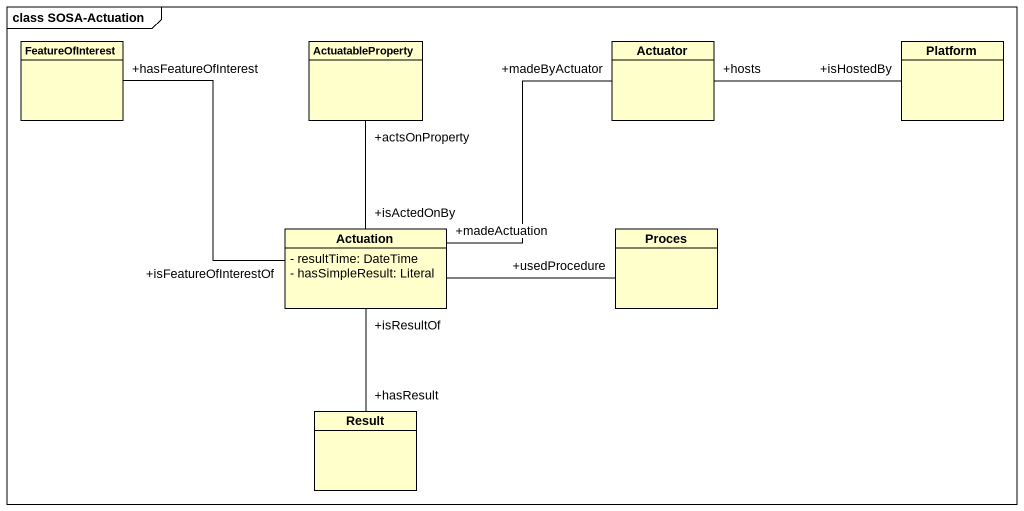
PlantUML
@startuml
mainframe class SOSA-Actuation
hide circle
hide empty members
skinparam classAttributeIconSize 0
class FeatureOfInterest
class ActuatableProperty
class Actuator
class Platform
class Actuation {
  - resultTime: DateTime
  - hasSimpleResult: Literal
}
class Proces
class Result
Actuator "+hosts" -right- "+isHostedBy" Platform
Actuation "+isFeatureOfInterestOf" -up- "+hasFeatureOfInterest" FeatureOfInterest
Actuation "+isActedOnBy" -up- "+actsOnProperty" ActuatableProperty
Actuation "+madeActuation" -up- "+madeByActuator" Actuator
Actuation -right- "+usedProcedure" Proces
Actuation "+isResultOf" -- "+hasResult" Result
@enduml
